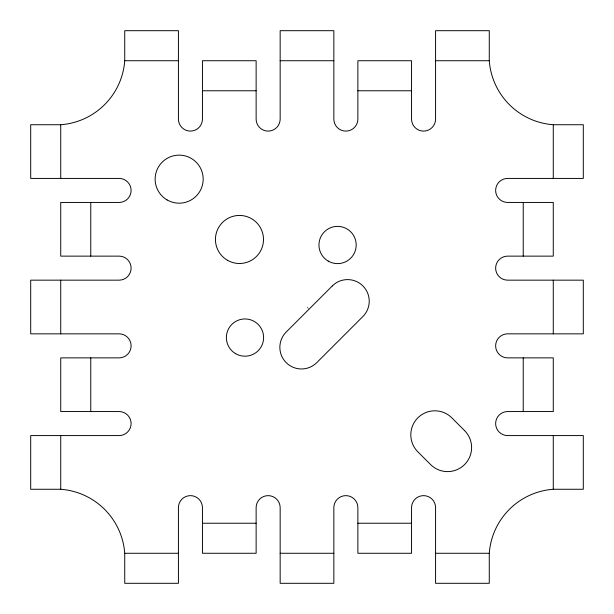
<?xml version="1.0" encoding="UTF-8"?>
<svg xmlns="http://www.w3.org/2000/svg" width="614" height="614" viewBox="0 0 614 614"><rect width="100%" height="100%" fill="white"/><g stroke="black" fill="none" stroke-linecap="round" stroke-linejoin="round"><path stroke-width="0.46" stroke-dasharray="3.07 2.3" d="M307 307L308.596 308.596"/><path stroke-width="0.92" d="M60.732 178.421L60.732 124.734A69.298 69.298 0 0 0 124.734 60.732L178.421 60.732M280.161 60.732L333.839 60.732M435.579 60.732L489.266 60.732A69.298 69.298 0 0 0 553.268 124.734L553.268 178.421M202.443 90.765L256.13 90.765M357.87 90.765L411.557 90.765M60.732 124.734L30.7 124.734L30.7 178.421L119.093 178.421A12.011 12.011 0 0 1 131.104 190.432A12.011 12.011 0 0 1 119.093 202.443L60.732 202.443L60.732 256.13L119.093 256.13A12.011 12.011 0 0 1 131.104 268.141A12.011 12.011 0 0 1 119.093 280.161L30.7 280.161L30.7 333.839L119.093 333.839A12.011 12.011 0 0 1 131.104 345.859A12.011 12.011 0 0 1 119.093 357.87L60.732 357.87L60.732 411.557L119.093 411.557A12.011 12.011 0 0 1 131.104 423.568A12.011 12.011 0 0 1 119.093 435.579L30.7 435.579L30.7 489.266L60.732 489.266A69.298 69.298 0 0 1 124.734 553.268L178.421 553.268M553.268 124.734L583.3 124.734L583.3 178.421L507.648 178.421A12.011 12.011 0 0 0 495.636 190.432A12.011 12.011 0 0 0 507.648 202.443L553.268 202.443L553.268 256.13L507.648 256.13A12.011 12.011 0 0 0 495.636 268.141A12.011 12.011 0 0 0 507.648 280.161L583.3 280.161L583.3 333.839L507.648 333.839A12.011 12.011 0 0 0 495.636 345.859A12.011 12.011 0 0 0 507.648 357.87L553.268 357.87L553.268 411.557L507.648 411.557A12.011 12.011 0 0 0 495.636 423.568A12.011 12.011 0 0 0 507.648 435.579L583.3 435.579L583.3 489.266L553.268 489.266A69.298 69.298 0 0 0 489.266 553.268L435.579 553.268M202.443 523.235L256.13 523.235M357.87 523.235L411.557 523.235M280.161 553.268L333.839 553.268M553.268 280.161L553.268 333.839M553.268 435.579L553.268 489.266M523.235 202.443L523.235 256.13M523.235 357.87L523.235 411.557M489.266 60.732L489.266 30.7L435.579 30.7L435.579 119.093A12.011 12.011 0 0 1 423.568 131.104A12.011 12.011 0 0 1 411.557 119.093L411.557 60.732L357.87 60.732L357.87 119.093A12.011 12.011 0 0 1 345.859 131.104A12.011 12.011 0 0 1 333.839 119.093L333.839 30.7L280.161 30.7L280.161 119.093A12.011 12.011 0 0 1 268.141 131.104A12.011 12.011 0 0 1 256.13 119.093L256.13 60.732L202.443 60.732L202.443 119.093A12.011 12.011 0 0 1 190.432 131.104A12.011 12.011 0 0 1 178.421 119.093L178.421 30.7L124.734 30.7L124.734 60.732M489.266 553.268L489.266 583.3L435.579 583.3L435.579 507.648A12.011 12.011 0 0 0 423.568 495.636A12.011 12.011 0 0 0 411.557 507.648L411.557 553.268L357.87 553.268L357.87 507.648A12.011 12.011 0 0 0 345.859 495.636A12.011 12.011 0 0 0 333.839 507.648L333.839 583.3L280.161 583.3L280.161 507.648A12.011 12.011 0 0 0 268.141 495.636A12.011 12.011 0 0 0 256.13 507.648L256.13 553.268L202.443 553.268L202.443 507.648A12.011 12.011 0 0 0 190.432 495.636A12.011 12.011 0 0 0 178.421 507.648L178.421 583.3L124.734 583.3L124.734 553.268M90.765 202.443L90.765 256.13M90.765 357.87L90.765 411.557M60.732 280.161L60.732 333.839M60.732 435.579L60.732 489.266M332.312 285.932L286.185 332.059A21.62 21.62 0 0 0 286.185 362.636A21.62 21.62 0 0 0 316.77 362.636L362.897 316.517A21.62 21.62 0 0 0 362.897 285.932A21.62 21.62 0 0 0 332.312 285.932M464.575 430.598L451.835 417.85A24.023 24.023 0 0 0 417.85 417.85A24.023 24.023 0 0 0 417.85 451.835L430.598 464.575A24.023 24.023 0 0 0 464.575 464.575A24.023 24.023 0 0 0 464.575 430.598M167.146 199.964A24.023 24.023 0 0 0 203.18 179.158A24.023 24.023 0 0 0 167.146 158.351A24.023 24.023 0 0 0 167.146 199.964M227.456 260.275A24.023 24.023 0 0 0 263.498 239.468A24.023 24.023 0 0 0 227.456 218.661A24.023 24.023 0 0 0 227.456 260.275M235.676 353.702A18.62 18.62 0 0 0 263.613 337.577A18.62 18.62 0 0 0 235.676 321.452A18.62 18.62 0 0 0 235.676 353.702M328.267 261.119A18.62 18.62 0 0 0 356.197 244.994A18.62 18.62 0 0 0 328.267 228.861A18.62 18.62 0 0 0 328.267 261.119"/></g></svg>
